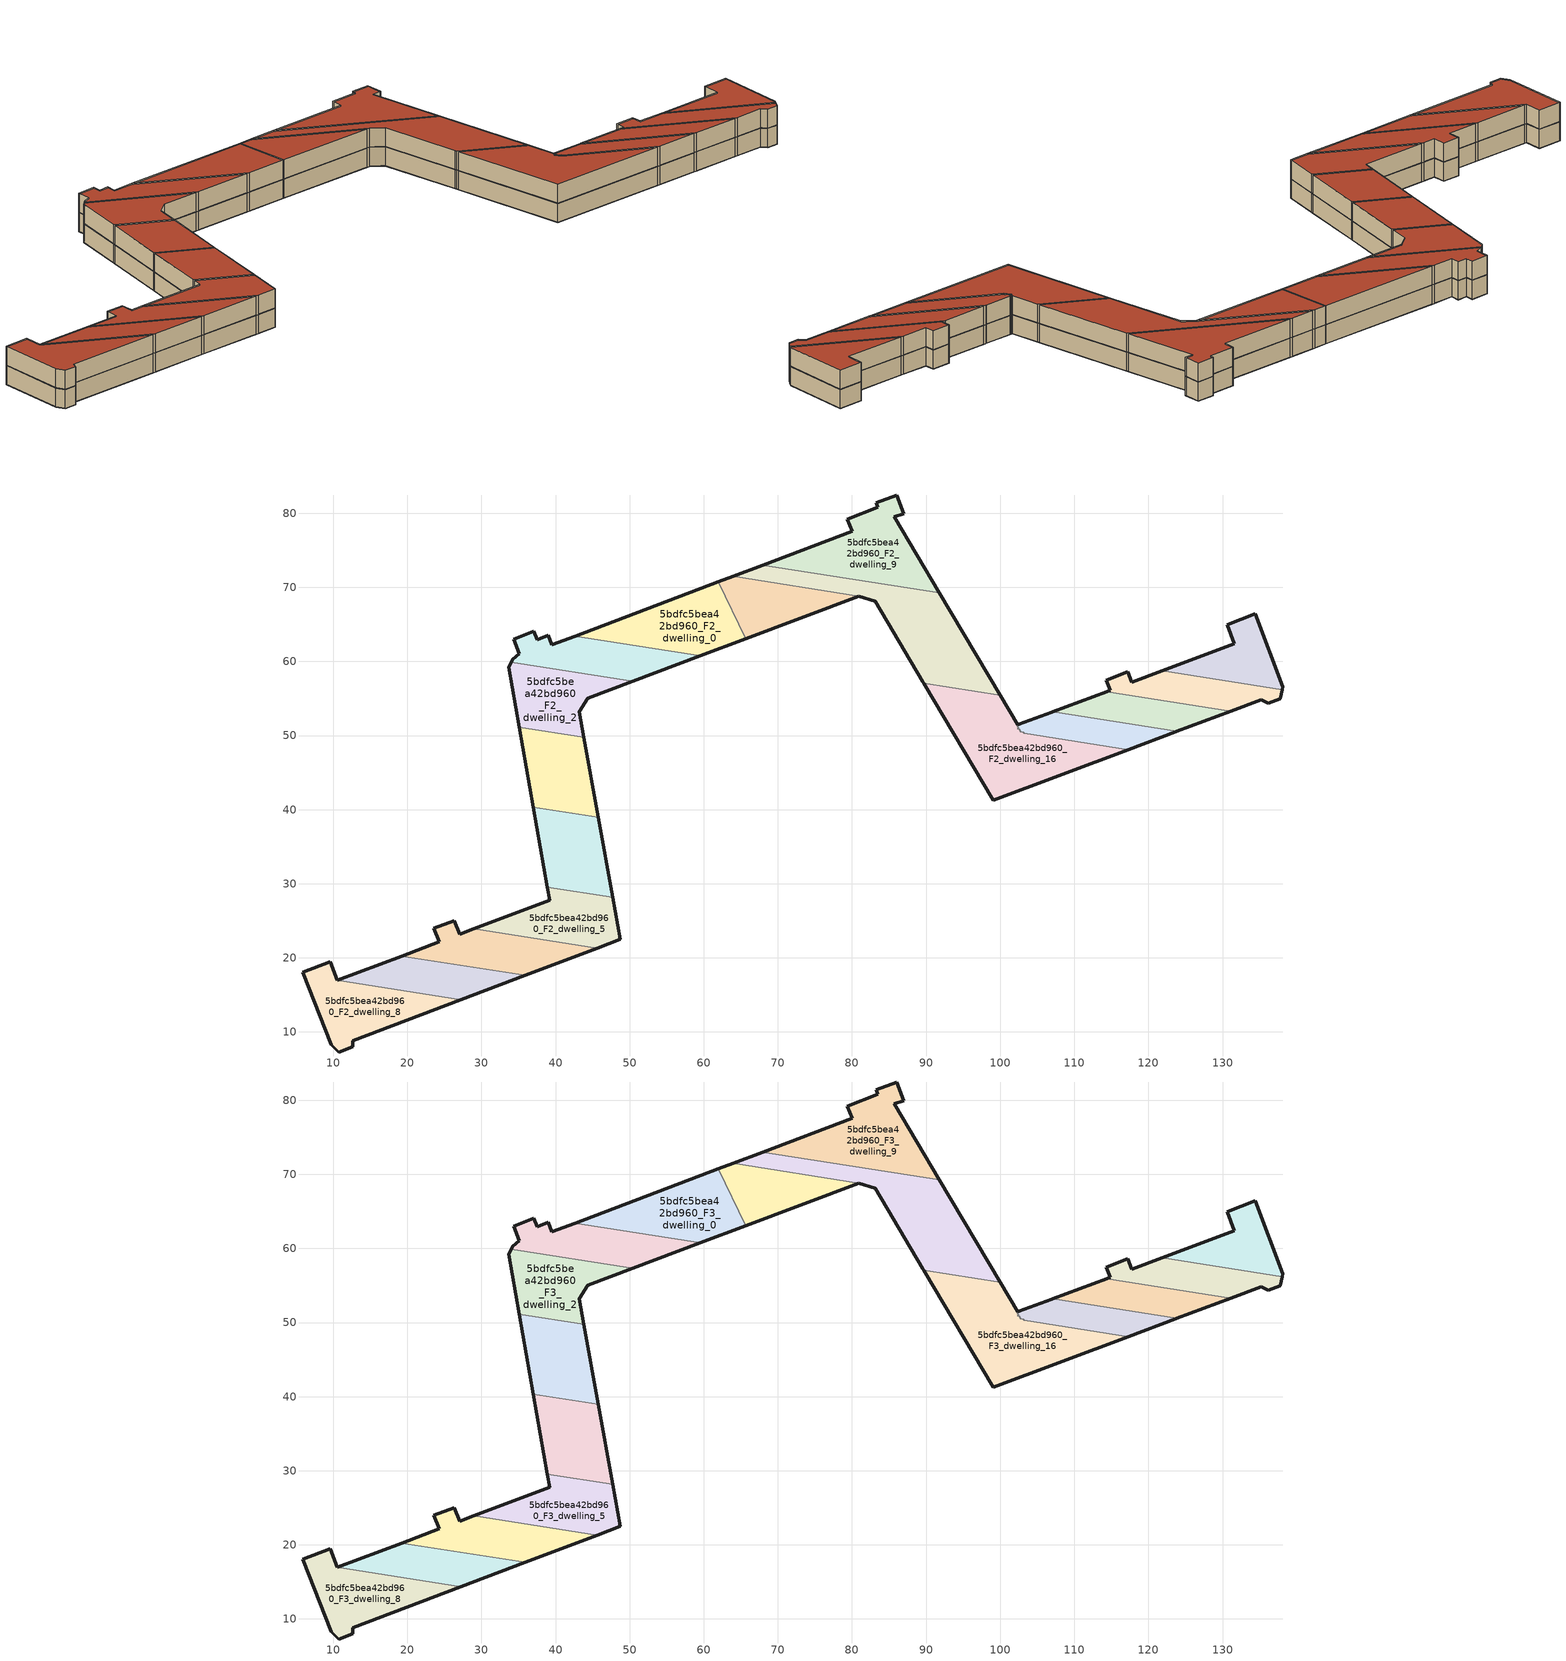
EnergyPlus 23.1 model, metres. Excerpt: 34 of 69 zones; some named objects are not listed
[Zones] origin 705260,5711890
5bdfc5bea42bd960_F2_dwelling_0
 floor to 5bdfc5bea42bd960_F1_dwelling_0 (EU_floor_Construction): 65.69,63.09 61.97,70.74 42.62,63.42 59.51,60.76 z6
 wall outside (EU_wall_Construction): 42.62,63.42 61.97,70.74 / 65.69,63.09 59.51,60.76 z6:9
 wall to 5bdfc5bea42bd960_F2_dwelling_1 (EU_wall_Construction): 59.51,60.76 42.62,63.42 z6:9
 wall to 5bdfc5bea42bd960_F2_dwelling_11 (EU_wall_Construction): 61.97,70.74 65.69,63.09 z6:9
5bdfc5bea42bd960_F2_dwelling_1
 floor to 5bdfc5bea42bd960_F1_dwelling_1 (EU_floor_Construction): 59.51,60.76 42.62,63.42 39.49,62.23 39.02,63.52 37.52,62.95 37.08,64.1 34.36,63.02 35.1,61.03 34.24,60.3 34.04,59.91 50.42,57.34 z6
 wall outside (EU_wall_Construction): 59.51,60.76 50.42,57.34 / 34.04,59.91 34.24,60.3 35.1,61.03 34.36,63.02 37.08,64.1 37.52,62.95 39.02,63.52 39.49,62.23 42.62,63.42 z6:9
 wall to 5bdfc5bea42bd960_F2_dwelling_2 (EU_wall_Construction): 50.42,57.34 34.04,59.91 z6:9
5bdfc5bea42bd960_F2_dwelling_10
 floor to 5bdfc5bea42bd960_F1_dwelling_10 (EU_floor_Construction): 100.03,55.41 91.79,69.26 67.95,73.01 63.96,71.5 80.94,68.83 83.13,68.15 89.58,57.26 89.71,57.04 z6
 wall outside (EU_wall_Construction): 63.96,71.5 67.95,73.01 / 91.79,69.26 100.03,55.41 / 89.71,57.04 89.58,57.26 83.13,68.15 80.94,68.83 z6:9
 wall to 5bdfc5bea42bd960_F2_dwelling_11 (EU_wall_Construction): 80.94,68.83 63.96,71.5 z6:9
 wall to 5bdfc5bea42bd960_F2_dwelling_9 (EU_wall_Construction): 67.95,73.01 91.79,69.26 z6:9
 wall to 5bdfc5bea42bd960_F2_dwelling_16 (EU_wall_Construction): 100.03,55.41 89.71,57.04 z6:9
5bdfc5bea42bd960_F2_dwelling_11
 floor to 5bdfc5bea42bd960_F1_dwelling_11 (EU_floor_Construction): 80.94,68.83 63.96,71.5 61.97,70.74 65.69,63.09 z6
 wall outside (EU_wall_Construction): 80.94,68.83 65.69,63.09 / 61.97,70.74 63.96,71.5 z6:9
5bdfc5bea42bd960_F2_dwelling_12
 floor to 5bdfc5bea42bd960_F1_dwelling_12 (EU_floor_Construction): 138.05,56.19 138.14,56.59 134.44,66.42 130.64,64.96 130.62,64.95 131.55,62.37 121.84,58.74 z6
 wall outside (EU_wall_Construction): 121.84,58.74 131.55,62.37 130.62,64.95 130.64,64.96 134.44,66.42 138.14,56.59 138.05,56.19 z6:9
 wall to 5bdfc5bea42bd960_F2_dwelling_13 (EU_wall_Construction): 138.05,56.19 121.84,58.74 z6:9
5bdfc5bea42bd960_F2_dwelling_13
 floor to 5bdfc5bea42bd960_F1_dwelling_13 (EU_floor_Construction): 137.8,54.96 138.05,56.19 121.84,58.74 117.78,57.21 117.21,58.62 114.32,57.47 114.86,56.12 114.35,55.92 131.08,53.29 135.24,54.86 136.19,54.36 z6
 wall outside (EU_wall_Construction): 138.05,56.19 137.8,54.96 136.19,54.36 135.24,54.86 131.08,53.29 / 114.35,55.92 114.86,56.12 114.32,57.47 117.21,58.62 117.78,57.21 121.84,58.74 z6:9
 wall to 5bdfc5bea42bd960_F2_dwelling_14 (EU_wall_Construction): 131.08,53.29 114.35,55.92 z6:9
5bdfc5bea42bd960_F2_dwelling_14
 floor to 5bdfc5bea42bd960_F1_dwelling_14 (EU_floor_Construction): 131.08,53.29 114.35,55.92 107.06,53.19 123.8,50.56 z6
 wall outside (EU_wall_Construction): 131.08,53.29 123.8,50.56 / 107.06,53.19 114.35,55.92 z6:9
 wall to 5bdfc5bea42bd960_F2_dwelling_15 (EU_wall_Construction): 123.8,50.56 107.06,53.19 z6:9
5bdfc5bea42bd960_F2_dwelling_15
 floor to 5bdfc5bea42bd960_F1_dwelling_15 (EU_floor_Construction): 123.71,50.53 123.8,50.56 107.06,53.19 106.96,53.16 102.54,51.5 102.61,51.37 102.33,51.26 102.48,51 102.28,50.92 102.56,50.88 102.76,50.54 103.14,50.48 103.24,50.31 117.27,48.11 z6
 wall outside (EU_wall_Construction): 123.8,50.56 123.71,50.53 117.27,48.11 / 102.54,51.5 106.96,53.16 107.06,53.19 z6:9
 wall to 5bdfc5bea42bd960_F2_dwelling_16 (EU_wall_Construction): 117.27,48.11 103.24,50.31 103.14,50.48 102.76,50.54 102.56,50.88 102.28,50.92 102.48,51 102.33,51.26 102.61,51.37 102.54,51.5 z6:9
5bdfc5bea42bd960_F2_dwelling_16
 floor to 5bdfc5bea42bd960_F1_dwelling_16 (EU_floor_Construction): 117.27,48.11 103.24,50.31 103.14,50.48 102.76,50.54 102.56,50.88 102.28,50.92 102.48,51 102.33,51.26 102.61,51.37 102.54,51.5 102.39,51.45 100.03,55.41 89.71,57.04 99.05,41.26 z6
 wall outside (EU_wall_Construction): 100.03,55.41 102.39,51.45 102.54,51.5 / 117.27,48.11 99.05,41.26 89.71,57.04 z6:9
5bdfc5bea42bd960_F2_dwelling_2
 floor to 5bdfc5bea42bd960_F1_dwelling_2 (EU_floor_Construction): 43.81,49.77 43.19,53.2 44.36,55.05 50.42,57.34 34.04,59.91 33.68,59.23 35.1,51.14 z6
 wall outside (EU_wall_Construction): 50.42,57.34 44.36,55.05 43.19,53.2 43.81,49.77 / 35.1,51.14 33.68,59.23 34.04,59.91 z6:9
 wall to 5bdfc5bea42bd960_F2_dwelling_3 (EU_wall_Construction): 43.81,49.77 35.1,51.14 z6:9
5bdfc5bea42bd960_F2_dwelling_3
 floor to 5bdfc5bea42bd960_F1_dwelling_3 (EU_floor_Construction): 45.75,38.95 43.81,49.77 35.1,51.14 37,40.32 z6
 wall outside (EU_wall_Construction): 37,40.32 35.1,51.14 / 43.81,49.77 45.75,38.95 z6:9
 wall to 5bdfc5bea42bd960_F2_dwelling_4 (EU_wall_Construction): 45.75,38.95 37,40.32 z6:9
5bdfc5bea42bd960_F2_dwelling_4
 floor to 5bdfc5bea42bd960_F1_dwelling_4 (EU_floor_Construction): 47.69,28.17 45.75,38.95 37,40.32 38.89,29.56 z6
 wall outside (EU_wall_Construction): 38.89,29.56 37,40.32 / 45.75,38.95 47.69,28.17 z6:9
 wall to 5bdfc5bea42bd960_F2_dwelling_5 (EU_wall_Construction): 47.69,28.17 38.89,29.56 z6:9
5bdfc5bea42bd960_F2_dwelling_5
 floor to 5bdfc5bea42bd960_F1_dwelling_5 (EU_floor_Construction): 48.71,22.49 47.69,28.17 38.89,29.56 39.2,27.81 28.96,23.93 45.6,21.31 z6
 wall outside (EU_wall_Construction): 47.69,28.17 48.71,22.49 45.6,21.31 / 28.96,23.93 39.2,27.81 38.89,29.56 z6:9
 wall to 5bdfc5bea42bd960_F2_dwelling_6 (EU_wall_Construction): 45.6,21.31 28.96,23.93 z6:9
5bdfc5bea42bd960_F2_dwelling_6
 floor to 5bdfc5bea42bd960_F1_dwelling_6 (EU_floor_Construction): 45.6,21.31 28.96,23.93 27.05,23.21 26.34,25.04 23.58,23.99 24.28,22.16 19.25,20.25 35.89,17.64 z6
 wall outside (EU_wall_Construction): 45.6,21.31 35.89,17.64 / 19.25,20.25 24.28,22.16 23.58,23.99 26.34,25.04 27.05,23.21 28.96,23.93 z6:9
 wall to 5bdfc5bea42bd960_F2_dwelling_7 (EU_wall_Construction): 35.89,17.64 19.25,20.25 z6:9
5bdfc5bea42bd960_F2_dwelling_7
 floor to 5bdfc5bea42bd960_F1_dwelling_7 (EU_floor_Construction): 35.89,17.64 19.25,20.25 10.56,16.97 27.21,14.35 z6
 wall outside (EU_wall_Construction): 10.56,16.97 19.25,20.25 / 35.89,17.64 27.21,14.35 z6:9
 wall to 5bdfc5bea42bd960_F2_dwelling_8 (EU_wall_Construction): 27.21,14.35 10.56,16.97 z6:9
5bdfc5bea42bd960_F2_dwelling_8
 floor to 5bdfc5bea42bd960_F1_dwelling_8 (EU_floor_Construction): 27.21,14.35 10.56,16.97 9.6,19.5 5.87,18.06 9.7,8.28 10.77,7.3 12.61,8.01 12.64,8.84 z6
 wall outside (EU_wall_Construction): 27.21,14.35 12.64,8.84 12.61,8.01 10.77,7.3 9.7,8.28 5.87,18.06 9.6,19.5 10.56,16.97 z6:9
5bdfc5bea42bd960_F2_dwelling_9
 floor to 5bdfc5bea42bd960_F1_dwelling_9 (EU_floor_Construction): 91.79,69.26 85.7,79.5 86.98,79.96 86.03,82.47 83.26,81.41 83.47,80.84 79.39,79.22 80.01,77.58 67.95,73.01 z6
 wall outside (EU_wall_Construction): 67.95,73.01 80.01,77.58 79.39,79.22 83.47,80.84 83.26,81.41 86.03,82.47 86.98,79.96 85.7,79.5 91.79,69.26 z6:9
5bdfc5bea42bd960_F3_dwelling_0
 floor to 5bdfc5bea42bd960_F2_dwelling_0 (EU_floor_Construction): 65.69,63.09 61.97,70.74 42.62,63.42 59.51,60.76 z9
 wall outside (EU_wall_Construction): 42.62,63.42 61.97,70.74 / 65.69,63.09 59.51,60.76 z9:12
 wall to 5bdfc5bea42bd960_F3_dwelling_1 (EU_wall_Construction): 59.51,60.76 42.62,63.42 z9:12
 wall to 5bdfc5bea42bd960_F3_dwelling_11 (EU_wall_Construction): 61.97,70.74 65.69,63.09 z9:12
 roof outside (EU_roof_Construction): 61.97,70.74 65.69,63.09 59.51,60.76 42.62,63.42 z12
5bdfc5bea42bd960_F3_dwelling_1
 floor to 5bdfc5bea42bd960_F2_dwelling_1 (EU_floor_Construction): 59.51,60.76 42.62,63.42 39.49,62.23 39.02,63.52 37.52,62.95 37.08,64.1 34.36,63.02 35.1,61.03 34.24,60.3 34.04,59.91 50.42,57.34 z9
 wall outside (EU_wall_Construction): 59.51,60.76 50.42,57.34 / 34.04,59.91 34.24,60.3 35.1,61.03 34.36,63.02 37.08,64.1 37.52,62.95 39.02,63.52 39.49,62.23 42.62,63.42 z9:12
 wall to 5bdfc5bea42bd960_F3_dwelling_2 (EU_wall_Construction): 50.42,57.34 34.04,59.91 z9:12
 roof outside (EU_roof_Construction): 59.51,60.76 50.42,57.34 34.04,59.91 34.24,60.3 35.1,61.03 34.36,63.02 37.08,64.1 37.52,62.95 39.02,63.52 39.49,62.23 42.62,63.42 z12
5bdfc5bea42bd960_F3_dwelling_10
 floor to 5bdfc5bea42bd960_F2_dwelling_10 (EU_floor_Construction): 100.03,55.41 91.79,69.26 67.95,73.01 63.96,71.5 80.94,68.83 83.13,68.15 89.58,57.26 89.71,57.04 z9
 wall outside (EU_wall_Construction): 63.96,71.5 67.95,73.01 / 91.79,69.26 100.03,55.41 / 89.71,57.04 89.58,57.26 83.13,68.15 80.94,68.83 z9:12
 wall to 5bdfc5bea42bd960_F3_dwelling_11 (EU_wall_Construction): 80.94,68.83 63.96,71.5 z9:12
 wall to 5bdfc5bea42bd960_F3_dwelling_9 (EU_wall_Construction): 67.95,73.01 91.79,69.26 z9:12
 wall to 5bdfc5bea42bd960_F3_dwelling_16 (EU_wall_Construction): 100.03,55.41 89.71,57.04 z9:12
 roof outside (EU_roof_Construction): 91.79,69.26 100.03,55.41 89.71,57.04 89.58,57.26 83.13,68.15 80.94,68.83 63.96,71.5 67.95,73.01 z12
5bdfc5bea42bd960_F3_dwelling_11
 floor to 5bdfc5bea42bd960_F2_dwelling_11 (EU_floor_Construction): 80.94,68.83 63.96,71.5 61.97,70.74 65.69,63.09 z9
 wall outside (EU_wall_Construction): 80.94,68.83 65.69,63.09 / 61.97,70.74 63.96,71.5 z9:12
 roof outside (EU_roof_Construction): 80.94,68.83 65.69,63.09 61.97,70.74 63.96,71.5 z12
5bdfc5bea42bd960_F3_dwelling_12
 floor to 5bdfc5bea42bd960_F2_dwelling_12 (EU_floor_Construction): 138.05,56.19 138.14,56.59 134.44,66.42 130.64,64.96 130.62,64.95 131.55,62.37 121.84,58.74 z9
 wall outside (EU_wall_Construction): 121.84,58.74 131.55,62.37 130.62,64.95 130.64,64.96 134.44,66.42 138.14,56.59 138.05,56.19 z9:12
 wall to 5bdfc5bea42bd960_F3_dwelling_13 (EU_wall_Construction): 138.05,56.19 121.84,58.74 z9:12
 roof outside (EU_roof_Construction): 134.44,66.42 138.14,56.59 138.05,56.19 121.84,58.74 131.55,62.37 130.62,64.95 130.64,64.96 z12
5bdfc5bea42bd960_F3_dwelling_13
 floor to 5bdfc5bea42bd960_F2_dwelling_13 (EU_floor_Construction): 137.8,54.96 138.05,56.19 121.84,58.74 117.78,57.21 117.21,58.62 114.32,57.47 114.86,56.12 114.35,55.92 131.08,53.29 135.24,54.86 136.19,54.36 z9
 wall outside (EU_wall_Construction): 138.05,56.19 137.8,54.96 136.19,54.36 135.24,54.86 131.08,53.29 / 114.35,55.92 114.86,56.12 114.32,57.47 117.21,58.62 117.78,57.21 121.84,58.74 z9:12
 wall to 5bdfc5bea42bd960_F3_dwelling_14 (EU_wall_Construction): 131.08,53.29 114.35,55.92 z9:12
 roof outside (EU_roof_Construction): 138.05,56.19 137.8,54.96 136.19,54.36 135.24,54.86 131.08,53.29 114.35,55.92 114.86,56.12 114.32,57.47 117.21,58.62 117.78,57.21 121.84,58.74 z12
5bdfc5bea42bd960_F3_dwelling_14
 floor to 5bdfc5bea42bd960_F2_dwelling_14 (EU_floor_Construction): 131.08,53.29 114.35,55.92 107.06,53.19 123.8,50.56 z9
 wall outside (EU_wall_Construction): 131.08,53.29 123.8,50.56 / 107.06,53.19 114.35,55.92 z9:12
 wall to 5bdfc5bea42bd960_F3_dwelling_15 (EU_wall_Construction): 123.8,50.56 107.06,53.19 z9:12
 roof outside (EU_roof_Construction): 131.08,53.29 123.8,50.56 107.06,53.19 114.35,55.92 z12
5bdfc5bea42bd960_F3_dwelling_15
 floor to 5bdfc5bea42bd960_F2_dwelling_15 (EU_floor_Construction): 123.71,50.53 123.8,50.56 107.06,53.19 106.96,53.16 102.54,51.5 102.61,51.37 102.33,51.26 102.48,51 102.28,50.92 102.56,50.88 102.76,50.54 103.14,50.48 103.24,50.31 117.27,48.11 z9
 wall outside (EU_wall_Construction): 123.8,50.56 123.71,50.53 117.27,48.11 / 102.54,51.5 106.96,53.16 107.06,53.19 z9:12
 wall to 5bdfc5bea42bd960_F3_dwelling_16 (EU_wall_Construction): 117.27,48.11 103.24,50.31 103.14,50.48 102.76,50.54 102.56,50.88 102.28,50.92 102.48,51 102.33,51.26 102.61,51.37 102.54,51.5 z9:12
 roof outside (EU_roof_Construction): 123.8,50.56 123.71,50.53 117.27,48.11 103.24,50.31 103.14,50.48 102.76,50.54 102.56,50.88 102.28,50.92 102.48,51 102.33,51.26 102.61,51.37 102.54,51.5 106.96,53.16 107.06,53.19 z12
5bdfc5bea42bd960_F3_dwelling_16
 floor to 5bdfc5bea42bd960_F2_dwelling_16 (EU_floor_Construction): 117.27,48.11 103.24,50.31 103.14,50.48 102.76,50.54 102.56,50.88 102.28,50.92 102.48,51 102.33,51.26 102.61,51.37 102.54,51.5 102.39,51.45 100.03,55.41 89.71,57.04 99.05,41.26 z9
 wall outside (EU_wall_Construction): 100.03,55.41 102.39,51.45 102.54,51.5 / 117.27,48.11 99.05,41.26 89.71,57.04 z9:12
 roof outside (EU_roof_Construction): 117.27,48.11 99.05,41.26 89.71,57.04 100.03,55.41 102.39,51.45 102.54,51.5 102.61,51.37 102.33,51.26 102.48,51 102.28,50.92 102.56,50.88 102.76,50.54 103.14,50.48 103.24,50.31 z12
5bdfc5bea42bd960_F3_dwelling_2
 floor to 5bdfc5bea42bd960_F2_dwelling_2 (EU_floor_Construction): 43.81,49.77 43.19,53.2 44.36,55.05 50.42,57.34 34.04,59.91 33.68,59.23 35.1,51.14 z9
 wall outside (EU_wall_Construction): 50.42,57.34 44.36,55.05 43.19,53.2 43.81,49.77 / 35.1,51.14 33.68,59.23 34.04,59.91 z9:12
 wall to 5bdfc5bea42bd960_F3_dwelling_3 (EU_wall_Construction): 43.81,49.77 35.1,51.14 z9:12
 roof outside (EU_roof_Construction): 50.42,57.34 44.36,55.05 43.19,53.2 43.81,49.77 35.1,51.14 33.68,59.23 34.04,59.91 z12
5bdfc5bea42bd960_F3_dwelling_3
 floor to 5bdfc5bea42bd960_F2_dwelling_3 (EU_floor_Construction): 45.75,38.95 43.81,49.77 35.1,51.14 37,40.32 z9
 wall outside (EU_wall_Construction): 37,40.32 35.1,51.14 / 43.81,49.77 45.75,38.95 z9:12
 wall to 5bdfc5bea42bd960_F3_dwelling_4 (EU_wall_Construction): 45.75,38.95 37,40.32 z9:12
 roof outside (EU_roof_Construction): 43.81,49.77 45.75,38.95 37,40.32 35.1,51.14 z12
5bdfc5bea42bd960_F3_dwelling_4
 floor to 5bdfc5bea42bd960_F2_dwelling_4 (EU_floor_Construction): 47.69,28.17 45.75,38.95 37,40.32 38.89,29.56 z9
 wall outside (EU_wall_Construction): 38.89,29.56 37,40.32 / 45.75,38.95 47.69,28.17 z9:12
 wall to 5bdfc5bea42bd960_F3_dwelling_5 (EU_wall_Construction): 47.69,28.17 38.89,29.56 z9:12
 roof outside (EU_roof_Construction): 45.75,38.95 47.69,28.17 38.89,29.56 37,40.32 z12
5bdfc5bea42bd960_F3_dwelling_5
 floor to 5bdfc5bea42bd960_F2_dwelling_5 (EU_floor_Construction): 48.71,22.49 47.69,28.17 38.89,29.56 39.2,27.81 28.96,23.93 45.6,21.31 z9
 wall outside (EU_wall_Construction): 47.69,28.17 48.71,22.49 45.6,21.31 / 28.96,23.93 39.2,27.81 38.89,29.56 z9:12
 wall to 5bdfc5bea42bd960_F3_dwelling_6 (EU_wall_Construction): 45.6,21.31 28.96,23.93 z9:12
 roof outside (EU_roof_Construction): 47.69,28.17 48.71,22.49 45.6,21.31 28.96,23.93 39.2,27.81 38.89,29.56 z12
5bdfc5bea42bd960_F3_dwelling_6
 floor to 5bdfc5bea42bd960_F2_dwelling_6 (EU_floor_Construction): 45.6,21.31 28.96,23.93 27.05,23.21 26.34,25.04 23.58,23.99 24.28,22.16 19.25,20.25 35.89,17.64 z9
 wall outside (EU_wall_Construction): 45.6,21.31 35.89,17.64 / 19.25,20.25 24.28,22.16 23.58,23.99 26.34,25.04 27.05,23.21 28.96,23.93 z9:12
 wall to 5bdfc5bea42bd960_F3_dwelling_7 (EU_wall_Construction): 35.89,17.64 19.25,20.25 z9:12
 roof outside (EU_roof_Construction): 45.6,21.31 35.89,17.64 19.25,20.25 24.28,22.16 23.58,23.99 26.34,25.04 27.05,23.21 28.96,23.93 z12
5bdfc5bea42bd960_F3_dwelling_7
 floor to 5bdfc5bea42bd960_F2_dwelling_7 (EU_floor_Construction): 35.89,17.64 19.25,20.25 10.56,16.97 27.21,14.35 z9
 wall outside (EU_wall_Construction): 10.56,16.97 19.25,20.25 / 35.89,17.64 27.21,14.35 z9:12
 wall to 5bdfc5bea42bd960_F3_dwelling_8 (EU_wall_Construction): 27.21,14.35 10.56,16.97 z9:12
 roof outside (EU_roof_Construction): 35.89,17.64 27.21,14.35 10.56,16.97 19.25,20.25 z12
5bdfc5bea42bd960_F3_dwelling_8
 floor to 5bdfc5bea42bd960_F2_dwelling_8 (EU_floor_Construction): 27.21,14.35 10.56,16.97 9.6,19.5 5.87,18.06 9.7,8.28 10.77,7.3 12.61,8.01 12.64,8.84 z9
 wall outside (EU_wall_Construction): 27.21,14.35 12.64,8.84 12.61,8.01 10.77,7.3 9.7,8.28 5.87,18.06 9.6,19.5 10.56,16.97 z9:12
 roof outside (EU_roof_Construction): 27.21,14.35 12.64,8.84 12.61,8.01 10.77,7.3 9.7,8.28 5.87,18.06 9.6,19.5 10.56,16.97 z12
5bdfc5bea42bd960_F3_dwelling_9
 floor to 5bdfc5bea42bd960_F2_dwelling_9 (EU_floor_Construction): 91.79,69.26 85.7,79.5 86.98,79.96 86.03,82.47 83.26,81.41 83.47,80.84 79.39,79.22 80.01,77.58 67.95,73.01 z9
 wall outside (EU_wall_Construction): 67.95,73.01 80.01,77.58 79.39,79.22 83.47,80.84 83.26,81.41 86.03,82.47 86.98,79.96 85.7,79.5 91.79,69.26 z9:12
 roof outside (EU_roof_Construction): 86.98,79.96 85.7,79.5 91.79,69.26 67.95,73.01 80.01,77.58 79.39,79.22 83.47,80.84 83.26,81.41 86.03,82.47 z12
[Building]
EU S2 Campaign: North Axis=0; Terrain=City; Solar Distribution=FullExterior
[Site:Location]
London: Latitude=51.5; Longitude=-0.5; Time Zone=0; Elevation=25
[SizingPeriod:WeatherFileDays]
AnnualSizingPeriod: Begin Month=1; Begin Day of Month=1; End Month=12; End Day of Month=31; Day of Week for Start Day=Monday; Use Weather File Daylight Saving Period=No; Use Weather File Rain and Snow Indicators=No
[MATERIAL]
EU_InternalMass_Material: Roughness=MediumRough; Thickness=0.1; Conductivity=1; Density=1800; Specific Heat=900; Thermal Absorptance=0.9; Solar Absorptance=0.7; Visible Absorptance=0.7
[MATERIAL:NOMASS] Roughness=MediumRough; Thermal Absorptance=0.9; Solar Absorptance=0.7; Visible Absorptance=0.7
Name | Thermal Resistance
EU_wall_NoMass | 0.635353
EU_roof_NoMass | 0.675062
EU_floor_NoMass | 1.96382
[CONSTRUCTION]
EU_wall_Construction: EU_wall_NoMass
EU_roof_Construction: EU_roof_NoMass
EU_floor_Construction: EU_floor_NoMass
EU_InternalMass_Construction: EU_InternalMass_Material
[ZONE] Type=1; Multiplier=1; Ceiling Height=autocalculate; Floor Area=autocalculate; Part of Total Floor Area=Yes
Name | Volume
5bdfc5bea42bd960_F2_dwelling_0; 5bdfc5bea42bd960_F3_dwelling_0 | 346.6875
5bdfc5bea42bd960_F2_dwelling_1; 5bdfc5bea42bd960_F3_dwelling_1 | 275.544
5bdfc5bea42bd960_F2_dwelling_10; 5bdfc5bea42bd960_F3_dwelling_10 | 493.362
5bdfc5bea42bd960_F2_dwelling_11; 5bdfc5bea42bd960_F3_dwelling_11 | 234.375
5bdfc5bea42bd960_F2_dwelling_12; 5bdfc5bea42bd960_F3_dwelling_12 | 211.975
5bdfc5bea42bd960_F2_dwelling_13; 5bdfc5bea42bd960_F3_dwelling_13 | 219.42
5bdfc5bea42bd960_F2_dwelling_14; 5bdfc5bea42bd960_F3_dwelling_14 | 194.71
5bdfc5bea42bd960_F2_dwelling_15; 5bdfc5bea42bd960_F3_dwelling_15 | 171.369
5bdfc5bea42bd960_F2_dwelling_16; 5bdfc5bea42bd960_F3_dwelling_16 | 499.579
5bdfc5bea42bd960_F2_dwelling_2; 5bdfc5bea42bd960_F3_dwelling_2 | 275.589
5bdfc5bea42bd960_F2_dwelling_3; 5bdfc5bea42bd960_F3_dwelling_3 | 275.548
5bdfc5bea42bd960_F2_dwelling_4; 5bdfc5bea42bd960_F3_dwelling_4 | 275.533
5bdfc5bea42bd960_F2_dwelling_5; 5bdfc5bea42bd960_F3_dwelling_5 | 273.933
5bdfc5bea42bd960_F2_dwelling_6; 5bdfc5bea42bd960_F3_dwelling_6 | 277.2
5bdfc5bea42bd960_F2_dwelling_7; 5bdfc5bea42bd960_F3_dwelling_7 | 232.2
5bdfc5bea42bd960_F2_dwelling_8; 5bdfc5bea42bd960_F3_dwelling_8 | 318.9375
5bdfc5bea42bd960_F2_dwelling_9; 5bdfc5bea42bd960_F3_dwelling_9 | 384.081
[INTERNALMASS] Construction=EU_InternalMass_Construction
Name | Zone or ZoneList | Surface Area
5bdfc5bea42bd960_F2_dwelling_0_EU_InternalMass | 5bdfc5bea42bd960_F2_dwelling_0 | 115.563
5bdfc5bea42bd960_F2_dwelling_1_EU_InternalMass | 5bdfc5bea42bd960_F2_dwelling_1 | 91.8486
5bdfc5bea42bd960_F2_dwelling_2_EU_InternalMass | 5bdfc5bea42bd960_F2_dwelling_2 | 91.8633
5bdfc5bea42bd960_F2_dwelling_3_EU_InternalMass | 5bdfc5bea42bd960_F2_dwelling_3 | 91.8493
5bdfc5bea42bd960_F2_dwelling_4_EU_InternalMass | 5bdfc5bea42bd960_F2_dwelling_4 | 91.8446
5bdfc5bea42bd960_F2_dwelling_5_EU_InternalMass | 5bdfc5bea42bd960_F2_dwelling_5 | 91.3112
5bdfc5bea42bd960_F2_dwelling_6_EU_InternalMass | 5bdfc5bea42bd960_F2_dwelling_6 | 92.3996
5bdfc5bea42bd960_F2_dwelling_7_EU_InternalMass | 5bdfc5bea42bd960_F2_dwelling_7 | 77.3999
5bdfc5bea42bd960_F2_dwelling_8_EU_InternalMass | 5bdfc5bea42bd960_F2_dwelling_8 | 106.313
5bdfc5bea42bd960_F2_dwelling_9_EU_InternalMass | 5bdfc5bea42bd960_F2_dwelling_9 | 128.035
5bdfc5bea42bd960_F2_dwelling_10_EU_InternalMass | 5bdfc5bea42bd960_F2_dwelling_10 | 164.448
5bdfc5bea42bd960_F2_dwelling_11_EU_InternalMass | 5bdfc5bea42bd960_F2_dwelling_11 | 78.1274
5bdfc5bea42bd960_F2_dwelling_12_EU_InternalMass | 5bdfc5bea42bd960_F2_dwelling_12 | 70.6648
5bdfc5bea42bd960_F2_dwelling_13_EU_InternalMass | 5bdfc5bea42bd960_F2_dwelling_13 | 73.1359
5bdfc5bea42bd960_F2_dwelling_14_EU_InternalMass | 5bdfc5bea42bd960_F2_dwelling_14 | 64.8996
5bdfc5bea42bd960_F2_dwelling_15_EU_InternalMass | 5bdfc5bea42bd960_F2_dwelling_15 | 57.1176
5bdfc5bea42bd960_F2_dwelling_16_EU_InternalMass | 5bdfc5bea42bd960_F2_dwelling_16 | 166.529
5bdfc5bea42bd960_F3_dwelling_0_EU_InternalMass | 5bdfc5bea42bd960_F3_dwelling_0 | 115.563
5bdfc5bea42bd960_F3_dwelling_1_EU_InternalMass | 5bdfc5bea42bd960_F3_dwelling_1 | 91.8486
5bdfc5bea42bd960_F3_dwelling_2_EU_InternalMass | 5bdfc5bea42bd960_F3_dwelling_2 | 91.8633
5bdfc5bea42bd960_F3_dwelling_3_EU_InternalMass | 5bdfc5bea42bd960_F3_dwelling_3 | 91.8493
5bdfc5bea42bd960_F3_dwelling_4_EU_InternalMass | 5bdfc5bea42bd960_F3_dwelling_4 | 91.8446
5bdfc5bea42bd960_F3_dwelling_5_EU_InternalMass | 5bdfc5bea42bd960_F3_dwelling_5 | 91.3112
5bdfc5bea42bd960_F3_dwelling_6_EU_InternalMass | 5bdfc5bea42bd960_F3_dwelling_6 | 92.3996
5bdfc5bea42bd960_F3_dwelling_7_EU_InternalMass | 5bdfc5bea42bd960_F3_dwelling_7 | 77.3999
5bdfc5bea42bd960_F3_dwelling_8_EU_InternalMass | 5bdfc5bea42bd960_F3_dwelling_8 | 106.313
5bdfc5bea42bd960_F3_dwelling_9_EU_InternalMass | 5bdfc5bea42bd960_F3_dwelling_9 | 128.035
5bdfc5bea42bd960_F3_dwelling_10_EU_InternalMass | 5bdfc5bea42bd960_F3_dwelling_10 | 164.448
5bdfc5bea42bd960_F3_dwelling_11_EU_InternalMass | 5bdfc5bea42bd960_F3_dwelling_11 | 78.1274
5bdfc5bea42bd960_F3_dwelling_12_EU_InternalMass | 5bdfc5bea42bd960_F3_dwelling_12 | 70.6648
5bdfc5bea42bd960_F3_dwelling_13_EU_InternalMass | 5bdfc5bea42bd960_F3_dwelling_13 | 73.1359
5bdfc5bea42bd960_F3_dwelling_14_EU_InternalMass | 5bdfc5bea42bd960_F3_dwelling_14 | 64.8996
5bdfc5bea42bd960_F3_dwelling_15_EU_InternalMass | 5bdfc5bea42bd960_F3_dwelling_15 | 57.1176
5bdfc5bea42bd960_F3_dwelling_16_EU_InternalMass | 5bdfc5bea42bd960_F3_dwelling_16 | 166.529
[OTHEREQUIPMENT] Fuel Type=Electricity; Design Level Calculation Method=Watts/Area; Power per Zone Floor Area=1; Fraction Latent=0; Fraction Radiant=0; Fraction Lost=0; Carbon Dioxide Generation Rate=0; EndUse Subcategory=EU_Step8_InternalGains
Name | Zone or ZoneList or Space or SpaceList | Schedule
EU_Step8_InternalGain_5bdfc5bea42bd960_F2_dwelling_0_f000 | 5bdfc5bea42bd960_F2_dwelling_0 | EU_Step8_GainSchedule_5bdfc5bea42bd960_F2_dwelling_0_f000
EU_Step8_InternalGain_5bdfc5bea42bd960_F2_dwelling_1_f000 | 5bdfc5bea42bd960_F2_dwelling_1 | EU_Step8_GainSchedule_5bdfc5bea42bd960_F2_dwelling_1_f000
EU_Step8_InternalGain_5bdfc5bea42bd960_F2_dwelling_2_f000 | 5bdfc5bea42bd960_F2_dwelling_2 | EU_Step8_GainSchedule_5bdfc5bea42bd960_F2_dwelling_2_f000
EU_Step8_InternalGain_5bdfc5bea42bd960_F2_dwelling_3_f000 | 5bdfc5bea42bd960_F2_dwelling_3 | EU_Step8_GainSchedule_5bdfc5bea42bd960_F2_dwelling_3_f000
EU_Step8_InternalGain_5bdfc5bea42bd960_F2_dwelling_4_f000 | 5bdfc5bea42bd960_F2_dwelling_4 | EU_Step8_GainSchedule_5bdfc5bea42bd960_F2_dwelling_4_f000
EU_Step8_InternalGain_5bdfc5bea42bd960_F2_dwelling_5_f000 | 5bdfc5bea42bd960_F2_dwelling_5 | EU_Step8_GainSchedule_5bdfc5bea42bd960_F2_dwelling_5_f000
EU_Step8_InternalGain_5bdfc5bea42bd960_F2_dwelling_6_f000 | 5bdfc5bea42bd960_F2_dwelling_6 | EU_Step8_GainSchedule_5bdfc5bea42bd960_F2_dwelling_6_f000
EU_Step8_InternalGain_5bdfc5bea42bd960_F2_dwelling_7_f000 | 5bdfc5bea42bd960_F2_dwelling_7 | EU_Step8_GainSchedule_5bdfc5bea42bd960_F2_dwelling_7_f000
EU_Step8_InternalGain_5bdfc5bea42bd960_F2_dwelling_8_f000 | 5bdfc5bea42bd960_F2_dwelling_8 | EU_Step8_GainSchedule_5bdfc5bea42bd960_F2_dwelling_8_f000
EU_Step8_InternalGain_5bdfc5bea42bd960_F2_dwelling_9_f000 | 5bdfc5bea42bd960_F2_dwelling_9 | EU_Step8_GainSchedule_5bdfc5bea42bd960_F2_dwelling_9_f000
EU_Step8_InternalGain_5bdfc5bea42bd960_F2_dwelling_10_f000 | 5bdfc5bea42bd960_F2_dwelling_10 | EU_Step8_GainSchedule_5bdfc5bea42bd960_F2_dwelling_10_f000
EU_Step8_InternalGain_5bdfc5bea42bd960_F2_dwelling_11_f000 | 5bdfc5bea42bd960_F2_dwelling_11 | EU_Step8_GainSchedule_5bdfc5bea42bd960_F2_dwelling_11_f000
EU_Step8_InternalGain_5bdfc5bea42bd960_F2_dwelling_12_f000 | 5bdfc5bea42bd960_F2_dwelling_12 | EU_Step8_GainSchedule_5bdfc5bea42bd960_F2_dwelling_12_f000
EU_Step8_InternalGain_5bdfc5bea42bd960_F2_dwelling_13_f000 | 5bdfc5bea42bd960_F2_dwelling_13 | EU_Step8_GainSchedule_5bdfc5bea42bd960_F2_dwelling_13_f000
EU_Step8_InternalGain_5bdfc5bea42bd960_F2_dwelling_14_f000 | 5bdfc5bea42bd960_F2_dwelling_14 | EU_Step8_GainSchedule_5bdfc5bea42bd960_F2_dwelling_14_f000
EU_Step8_InternalGain_5bdfc5bea42bd960_F2_dwelling_15_f000 | 5bdfc5bea42bd960_F2_dwelling_15 | EU_Step8_GainSchedule_5bdfc5bea42bd960_F2_dwelling_15_f000
EU_Step8_InternalGain_5bdfc5bea42bd960_F2_dwelling_16_f000 | 5bdfc5bea42bd960_F2_dwelling_16 | EU_Step8_GainSchedule_5bdfc5bea42bd960_F2_dwelling_16_f000
EU_Step8_InternalGain_5bdfc5bea42bd960_F3_dwelling_0_f000 | 5bdfc5bea42bd960_F3_dwelling_0 | EU_Step8_GainSchedule_5bdfc5bea42bd960_F3_dwelling_0_f000
EU_Step8_InternalGain_5bdfc5bea42bd960_F3_dwelling_1_f000 | 5bdfc5bea42bd960_F3_dwelling_1 | EU_Step8_GainSchedule_5bdfc5bea42bd960_F3_dwelling_1_f000
EU_Step8_InternalGain_5bdfc5bea42bd960_F3_dwelling_2_f000 | 5bdfc5bea42bd960_F3_dwelling_2 | EU_Step8_GainSchedule_5bdfc5bea42bd960_F3_dwelling_2_f000
EU_Step8_InternalGain_5bdfc5bea42bd960_F3_dwelling_3_f000 | 5bdfc5bea42bd960_F3_dwelling_3 | EU_Step8_GainSchedule_5bdfc5bea42bd960_F3_dwelling_3_f000
EU_Step8_InternalGain_5bdfc5bea42bd960_F3_dwelling_4_f000 | 5bdfc5bea42bd960_F3_dwelling_4 | EU_Step8_GainSchedule_5bdfc5bea42bd960_F3_dwelling_4_f000
EU_Step8_InternalGain_5bdfc5bea42bd960_F3_dwelling_5_f000 | 5bdfc5bea42bd960_F3_dwelling_5 | EU_Step8_GainSchedule_5bdfc5bea42bd960_F3_dwelling_5_f000
EU_Step8_InternalGain_5bdfc5bea42bd960_F3_dwelling_6_f000 | 5bdfc5bea42bd960_F3_dwelling_6 | EU_Step8_GainSchedule_5bdfc5bea42bd960_F3_dwelling_6_f000
EU_Step8_InternalGain_5bdfc5bea42bd960_F3_dwelling_7_f000 | 5bdfc5bea42bd960_F3_dwelling_7 | EU_Step8_GainSchedule_5bdfc5bea42bd960_F3_dwelling_7_f000
EU_Step8_InternalGain_5bdfc5bea42bd960_F3_dwelling_8_f000 | 5bdfc5bea42bd960_F3_dwelling_8 | EU_Step8_GainSchedule_5bdfc5bea42bd960_F3_dwelling_8_f000
EU_Step8_InternalGain_5bdfc5bea42bd960_F3_dwelling_9_f000 | 5bdfc5bea42bd960_F3_dwelling_9 | EU_Step8_GainSchedule_5bdfc5bea42bd960_F3_dwelling_9_f000
EU_Step8_InternalGain_5bdfc5bea42bd960_F3_dwelling_10_f000 | 5bdfc5bea42bd960_F3_dwelling_10 | EU_Step8_GainSchedule_5bdfc5bea42bd960_F3_dwelling_10_f000
EU_Step8_InternalGain_5bdfc5bea42bd960_F3_dwelling_11_f000 | 5bdfc5bea42bd960_F3_dwelling_11 | EU_Step8_GainSchedule_5bdfc5bea42bd960_F3_dwelling_11_f000
EU_Step8_InternalGain_5bdfc5bea42bd960_F3_dwelling_12_f000 | 5bdfc5bea42bd960_F3_dwelling_12 | EU_Step8_GainSchedule_5bdfc5bea42bd960_F3_dwelling_12_f000
EU_Step8_InternalGain_5bdfc5bea42bd960_F3_dwelling_13_f000 | 5bdfc5bea42bd960_F3_dwelling_13 | EU_Step8_GainSchedule_5bdfc5bea42bd960_F3_dwelling_13_f000
EU_Step8_InternalGain_5bdfc5bea42bd960_F3_dwelling_14_f000 | 5bdfc5bea42bd960_F3_dwelling_14 | EU_Step8_GainSchedule_5bdfc5bea42bd960_F3_dwelling_14_f000
EU_Step8_InternalGain_5bdfc5bea42bd960_F3_dwelling_15_f000 | 5bdfc5bea42bd960_F3_dwelling_15 | EU_Step8_GainSchedule_5bdfc5bea42bd960_F3_dwelling_15_f000
EU_Step8_InternalGain_5bdfc5bea42bd960_F3_dwelling_16_f000 | 5bdfc5bea42bd960_F3_dwelling_16 | EU_Step8_GainSchedule_5bdfc5bea42bd960_F3_dwelling_16_f000
[ZONEVENTILATION:DESIGNFLOWRATE] Schedule=EU_AlwaysOn; Design Flow Rate Calculation Method=AirChanges/Hour; Air Changes per Hour=0.555504; Ventilation Type=Natural; Fan Pressure Rise=0; Fan Total Efficiency=1; Constant Term Coefficient=1; Temperature Term Coefficient=0; Velocity Term Coefficient=0; Velocity Squared Term Coefficient=0; Minimum Indoor Temperature=-100; Maximum Indoor Temperature=100; Delta Temperature=-100; Minimum Outdoor Temperature=-100; Maximum Outdoor Temperature=100; Maximum Wind Speed=40
Name | Zone or ZoneList or Space or SpaceList
EU_ConstantAir_5bdfc5bea42bd960_F2_dwelling_0 | 5bdfc5bea42bd960_F2_dwelling_0
EU_ConstantAir_5bdfc5bea42bd960_F2_dwelling_1 | 5bdfc5bea42bd960_F2_dwelling_1
EU_ConstantAir_5bdfc5bea42bd960_F2_dwelling_2 | 5bdfc5bea42bd960_F2_dwelling_2
EU_ConstantAir_5bdfc5bea42bd960_F2_dwelling_3 | 5bdfc5bea42bd960_F2_dwelling_3
EU_ConstantAir_5bdfc5bea42bd960_F2_dwelling_4 | 5bdfc5bea42bd960_F2_dwelling_4
EU_ConstantAir_5bdfc5bea42bd960_F2_dwelling_5 | 5bdfc5bea42bd960_F2_dwelling_5
EU_ConstantAir_5bdfc5bea42bd960_F2_dwelling_6 | 5bdfc5bea42bd960_F2_dwelling_6
EU_ConstantAir_5bdfc5bea42bd960_F2_dwelling_7 | 5bdfc5bea42bd960_F2_dwelling_7
EU_ConstantAir_5bdfc5bea42bd960_F2_dwelling_8 | 5bdfc5bea42bd960_F2_dwelling_8
EU_ConstantAir_5bdfc5bea42bd960_F2_dwelling_9 | 5bdfc5bea42bd960_F2_dwelling_9
EU_ConstantAir_5bdfc5bea42bd960_F2_dwelling_10 | 5bdfc5bea42bd960_F2_dwelling_10
EU_ConstantAir_5bdfc5bea42bd960_F2_dwelling_11 | 5bdfc5bea42bd960_F2_dwelling_11
EU_ConstantAir_5bdfc5bea42bd960_F2_dwelling_12 | 5bdfc5bea42bd960_F2_dwelling_12
EU_ConstantAir_5bdfc5bea42bd960_F2_dwelling_13 | 5bdfc5bea42bd960_F2_dwelling_13
EU_ConstantAir_5bdfc5bea42bd960_F2_dwelling_14 | 5bdfc5bea42bd960_F2_dwelling_14
EU_ConstantAir_5bdfc5bea42bd960_F2_dwelling_15 | 5bdfc5bea42bd960_F2_dwelling_15
EU_ConstantAir_5bdfc5bea42bd960_F2_dwelling_16 | 5bdfc5bea42bd960_F2_dwelling_16
EU_ConstantAir_5bdfc5bea42bd960_F3_dwelling_0 | 5bdfc5bea42bd960_F3_dwelling_0
EU_ConstantAir_5bdfc5bea42bd960_F3_dwelling_1 | 5bdfc5bea42bd960_F3_dwelling_1
EU_ConstantAir_5bdfc5bea42bd960_F3_dwelling_2 | 5bdfc5bea42bd960_F3_dwelling_2
EU_ConstantAir_5bdfc5bea42bd960_F3_dwelling_3 | 5bdfc5bea42bd960_F3_dwelling_3
EU_ConstantAir_5bdfc5bea42bd960_F3_dwelling_4 | 5bdfc5bea42bd960_F3_dwelling_4
EU_ConstantAir_5bdfc5bea42bd960_F3_dwelling_5 | 5bdfc5bea42bd960_F3_dwelling_5
EU_ConstantAir_5bdfc5bea42bd960_F3_dwelling_6 | 5bdfc5bea42bd960_F3_dwelling_6
EU_ConstantAir_5bdfc5bea42bd960_F3_dwelling_7 | 5bdfc5bea42bd960_F3_dwelling_7
EU_ConstantAir_5bdfc5bea42bd960_F3_dwelling_8 | 5bdfc5bea42bd960_F3_dwelling_8
EU_ConstantAir_5bdfc5bea42bd960_F3_dwelling_9 | 5bdfc5bea42bd960_F3_dwelling_9
EU_ConstantAir_5bdfc5bea42bd960_F3_dwelling_10 | 5bdfc5bea42bd960_F3_dwelling_10
EU_ConstantAir_5bdfc5bea42bd960_F3_dwelling_11 | 5bdfc5bea42bd960_F3_dwelling_11
EU_ConstantAir_5bdfc5bea42bd960_F3_dwelling_12 | 5bdfc5bea42bd960_F3_dwelling_12
EU_ConstantAir_5bdfc5bea42bd960_F3_dwelling_13 | 5bdfc5bea42bd960_F3_dwelling_13
EU_ConstantAir_5bdfc5bea42bd960_F3_dwelling_14 | 5bdfc5bea42bd960_F3_dwelling_14
EU_ConstantAir_5bdfc5bea42bd960_F3_dwelling_15 | 5bdfc5bea42bd960_F3_dwelling_15
EU_ConstantAir_5bdfc5bea42bd960_F3_dwelling_16 | 5bdfc5bea42bd960_F3_dwelling_16
[HVACTEMPLATE:ZONE:IDEALLOADSAIRSYSTEM] System Availability Schedule=EU_AlwaysOn; Maximum Heating Supply Air Temperature=50; Minimum Cooling Supply Air Temperature=13; Maximum Heating Supply Air Humidity Ratio=0.0156; Minimum Cooling Supply Air Humidity Ratio=0.0077; Heating Limit=NoLimit; Cooling Limit=NoLimit; Heating Availability Schedule=EU_AlwaysOn; Cooling Availability Schedule=EU_CoolingOff; Dehumidification Control Type=ConstantSensibleHeatRatio; Cooling Sensible Heat Ratio=0.7; Dehumidification Setpoint=60; Humidification Control Type=None; Humidification Setpoint=30; Outdoor Air Method=None; Outdoor Air Flow Rate per Person=0.00944; Outdoor Air Flow Rate per Zone Floor Area=0; Outdoor Air Flow Rate per Zone=0; Demand Controlled Ventilation Type=None; Outdoor Air Economizer Type=NoEconomizer; Heat Recovery Type=None; Sensible Heat Recovery Effectiveness=0.7; Latent Heat Recovery Effectiveness=0.65
Name | Template Thermostat
5bdfc5bea42bd960_F2_dwelling_0 | EU_HeatOnly_5bdfc5bea42bd960_F2_dwelling_0
5bdfc5bea42bd960_F2_dwelling_1 | EU_HeatOnly_5bdfc5bea42bd960_F2_dwelling_1
5bdfc5bea42bd960_F2_dwelling_2 | EU_HeatOnly_5bdfc5bea42bd960_F2_dwelling_2
5bdfc5bea42bd960_F2_dwelling_3 | EU_HeatOnly_5bdfc5bea42bd960_F2_dwelling_3
5bdfc5bea42bd960_F2_dwelling_4 | EU_HeatOnly_5bdfc5bea42bd960_F2_dwelling_4
5bdfc5bea42bd960_F2_dwelling_5 | EU_HeatOnly_5bdfc5bea42bd960_F2_dwelling_5
5bdfc5bea42bd960_F2_dwelling_6 | EU_HeatOnly_5bdfc5bea42bd960_F2_dwelling_6
5bdfc5bea42bd960_F2_dwelling_7 | EU_HeatOnly_5bdfc5bea42bd960_F2_dwelling_7
5bdfc5bea42bd960_F2_dwelling_8 | EU_HeatOnly_5bdfc5bea42bd960_F2_dwelling_8
5bdfc5bea42bd960_F2_dwelling_9 | EU_HeatOnly_5bdfc5bea42bd960_F2_dwelling_9
5bdfc5bea42bd960_F2_dwelling_10 | EU_HeatOnly_5bdfc5bea42bd960_F2_dwelling_10
5bdfc5bea42bd960_F2_dwelling_11 | EU_HeatOnly_5bdfc5bea42bd960_F2_dwelling_11
5bdfc5bea42bd960_F2_dwelling_12 | EU_HeatOnly_5bdfc5bea42bd960_F2_dwelling_12
5bdfc5bea42bd960_F2_dwelling_13 | EU_HeatOnly_5bdfc5bea42bd960_F2_dwelling_13
5bdfc5bea42bd960_F2_dwelling_14 | EU_HeatOnly_5bdfc5bea42bd960_F2_dwelling_14
5bdfc5bea42bd960_F2_dwelling_15 | EU_HeatOnly_5bdfc5bea42bd960_F2_dwelling_15
5bdfc5bea42bd960_F2_dwelling_16 | EU_HeatOnly_5bdfc5bea42bd960_F2_dwelling_16
5bdfc5bea42bd960_F3_dwelling_0 | EU_HeatOnly_5bdfc5bea42bd960_F3_dwelling_0
5bdfc5bea42bd960_F3_dwelling_1 | EU_HeatOnly_5bdfc5bea42bd960_F3_dwelling_1
5bdfc5bea42bd960_F3_dwelling_2 | EU_HeatOnly_5bdfc5bea42bd960_F3_dwelling_2
5bdfc5bea42bd960_F3_dwelling_3 | EU_HeatOnly_5bdfc5bea42bd960_F3_dwelling_3
5bdfc5bea42bd960_F3_dwelling_4 | EU_HeatOnly_5bdfc5bea42bd960_F3_dwelling_4
5bdfc5bea42bd960_F3_dwelling_5 | EU_HeatOnly_5bdfc5bea42bd960_F3_dwelling_5
5bdfc5bea42bd960_F3_dwelling_6 | EU_HeatOnly_5bdfc5bea42bd960_F3_dwelling_6
5bdfc5bea42bd960_F3_dwelling_7 | EU_HeatOnly_5bdfc5bea42bd960_F3_dwelling_7
5bdfc5bea42bd960_F3_dwelling_8 | EU_HeatOnly_5bdfc5bea42bd960_F3_dwelling_8
5bdfc5bea42bd960_F3_dwelling_9 | EU_HeatOnly_5bdfc5bea42bd960_F3_dwelling_9
5bdfc5bea42bd960_F3_dwelling_10 | EU_HeatOnly_5bdfc5bea42bd960_F3_dwelling_10
5bdfc5bea42bd960_F3_dwelling_11 | EU_HeatOnly_5bdfc5bea42bd960_F3_dwelling_11
5bdfc5bea42bd960_F3_dwelling_12 | EU_HeatOnly_5bdfc5bea42bd960_F3_dwelling_12
5bdfc5bea42bd960_F3_dwelling_13 | EU_HeatOnly_5bdfc5bea42bd960_F3_dwelling_13
5bdfc5bea42bd960_F3_dwelling_14 | EU_HeatOnly_5bdfc5bea42bd960_F3_dwelling_14
5bdfc5bea42bd960_F3_dwelling_15 | EU_HeatOnly_5bdfc5bea42bd960_F3_dwelling_15
5bdfc5bea42bd960_F3_dwelling_16 | EU_HeatOnly_5bdfc5bea42bd960_F3_dwelling_16
[SIZING:ZONE] Zone Cooling Design Supply Air Temperature Input Method=SupplyAirTemperature; Zone Cooling Design Supply Air Temperature=13; Zone Heating Design Supply Air Temperature Input Method=SupplyAirTemperature; Zone Heating Design Supply Air Temperature=50; Zone Cooling Design Supply Air Humidity Ratio=0.008; Zone Heating Design Supply Air Humidity Ratio=0.008; Cooling Design Air Flow Method=DesignDay; Cooling Design Air Flow Rate=0; Cooling Minimum Air Flow per Zone Floor Area=0.000762; Cooling Minimum Air Flow=0; Cooling Minimum Air Flow Fraction=0.2; Heating Design Air Flow Method=DesignDay; Heating Design Air Flow Rate=0; Heating Maximum Air Flow per Zone Floor Area=0.002032; Heating Maximum Air Flow=0.141576; Heating Maximum Air Flow Fraction=0.3; Account for Dedicated Outdoor Air System=No; Dedicated Outdoor Air System Control Strategy=NeutralSupplyAir; Dedicated Outdoor Air Low Setpoint Temperature for Design=autosize; Dedicated Outdoor Air High Setpoint Temperature for Design=autosize; Zone Load Sizing Method=Sensible Load Only No Latent Load; Zone Latent Cooling Design Supply Air Humidity Ratio Input Method=HumidityRatioDifference; Zone Cooling Design Supply Air Humidity Ratio Difference=0.005; Zone Latent Heating Design Supply Air Humidity Ratio Input Method=HumidityRatioDifference; Zone Humidification Design Supply Air Humidity Ratio Difference=0.005
5bdfc5bea42bd960_F2_dwelling_0; 5bdfc5bea42bd960_F2_dwelling_1; 5bdfc5bea42bd960_F2_dwelling_2; 5bdfc5bea42bd960_F2_dwelling_3; 5bdfc5bea42bd960_F2_dwelling_4; 5bdfc5bea42bd960_F2_dwelling_5; 5bdfc5bea42bd960_F2_dwelling_6; 5bdfc5bea42bd960_F2_dwelling_7; 5bdfc5bea42bd960_F2_dwelling_8; 5bdfc5bea42bd960_F2_dwelling_9; 5bdfc5bea42bd960_F2_dwelling_10; 5bdfc5bea42bd960_F2_dwelling_11; 5bdfc5bea42bd960_F2_dwelling_12; 5bdfc5bea42bd960_F2_dwelling_13; 5bdfc5bea42bd960_F2_dwelling_14; 5bdfc5bea42bd960_F2_dwelling_15; 5bdfc5bea42bd960_F2_dwelling_16; 5bdfc5bea42bd960_F3_dwelling_0; 5bdfc5bea42bd960_F3_dwelling_1; 5bdfc5bea42bd960_F3_dwelling_2; 5bdfc5bea42bd960_F3_dwelling_3; 5bdfc5bea42bd960_F3_dwelling_4; 5bdfc5bea42bd960_F3_dwelling_5; 5bdfc5bea42bd960_F3_dwelling_6; 5bdfc5bea42bd960_F3_dwelling_7; 5bdfc5bea42bd960_F3_dwelling_8; 5bdfc5bea42bd960_F3_dwelling_9; 5bdfc5bea42bd960_F3_dwelling_10; 5bdfc5bea42bd960_F3_dwelling_11; 5bdfc5bea42bd960_F3_dwelling_12; 5bdfc5bea42bd960_F3_dwelling_13; 5bdfc5bea42bd960_F3_dwelling_14; 5bdfc5bea42bd960_F3_dwelling_15; 5bdfc5bea42bd960_F3_dwelling_16
[SCHEDULE:CONSTANT]
Name | Hourly Value
EU_AlwaysOn | 1
EU_CoolingOff | 0
[SCHEDULE:FILE] Column Number=1; Rows to Skip at Top=0; Number of Hours of Data=8760; Column Separator=Comma; Interpolate to Timestep=No; Minutes per Item=60; Adjust Schedule for Daylight Savings=Yes
Name | File
EU_Step8_GainSchedule_5bdfc5bea42bd960_F2_dwelling_0_f000 | ../../schedules/5bdfc5bea42bd960/5bdfc5bea42bd960_F2_dwelling_0_f000_gain.csv
EU_Step8_GainSchedule_5bdfc5bea42bd960_F2_dwelling_1_f000 | ../../schedules/5bdfc5bea42bd960/5bdfc5bea42bd960_F2_dwelling_1_f000_gain.csv
EU_Step8_GainSchedule_5bdfc5bea42bd960_F2_dwelling_2_f000 | ../../schedules/5bdfc5bea42bd960/5bdfc5bea42bd960_F2_dwelling_2_f000_gain.csv
EU_Step8_GainSchedule_5bdfc5bea42bd960_F2_dwelling_3_f000 | ../../schedules/5bdfc5bea42bd960/5bdfc5bea42bd960_F2_dwelling_3_f000_gain.csv
EU_Step8_GainSchedule_5bdfc5bea42bd960_F2_dwelling_4_f000 | ../../schedules/5bdfc5bea42bd960/5bdfc5bea42bd960_F2_dwelling_4_f000_gain.csv
EU_Step8_GainSchedule_5bdfc5bea42bd960_F2_dwelling_5_f000 | ../../schedules/5bdfc5bea42bd960/5bdfc5bea42bd960_F2_dwelling_5_f000_gain.csv
EU_Step8_GainSchedule_5bdfc5bea42bd960_F2_dwelling_6_f000 | ../../schedules/5bdfc5bea42bd960/5bdfc5bea42bd960_F2_dwelling_6_f000_gain.csv
EU_Step8_GainSchedule_5bdfc5bea42bd960_F2_dwelling_7_f000 | ../../schedules/5bdfc5bea42bd960/5bdfc5bea42bd960_F2_dwelling_7_f000_gain.csv
EU_Step8_GainSchedule_5bdfc5bea42bd960_F2_dwelling_8_f000 | ../../schedules/5bdfc5bea42bd960/5bdfc5bea42bd960_F2_dwelling_8_f000_gain.csv
EU_Step8_GainSchedule_5bdfc5bea42bd960_F2_dwelling_9_f000 | ../../schedules/5bdfc5bea42bd960/5bdfc5bea42bd960_F2_dwelling_9_f000_gain.csv
EU_Step8_GainSchedule_5bdfc5bea42bd960_F2_dwelling_10_f000 | ../../schedules/5bdfc5bea42bd960/5bdfc5bea42bd960_F2_dwelling_10_f000_gain.csv
EU_Step8_GainSchedule_5bdfc5bea42bd960_F2_dwelling_11_f000 | ../../schedules/5bdfc5bea42bd960/5bdfc5bea42bd960_F2_dwelling_11_f000_gain.csv
EU_Step8_GainSchedule_5bdfc5bea42bd960_F2_dwelling_12_f000 | ../../schedules/5bdfc5bea42bd960/5bdfc5bea42bd960_F2_dwelling_12_f000_gain.csv
EU_Step8_GainSchedule_5bdfc5bea42bd960_F2_dwelling_13_f000 | ../../schedules/5bdfc5bea42bd960/5bdfc5bea42bd960_F2_dwelling_13_f000_gain.csv
EU_Step8_GainSchedule_5bdfc5bea42bd960_F2_dwelling_14_f000 | ../../schedules/5bdfc5bea42bd960/5bdfc5bea42bd960_F2_dwelling_14_f000_gain.csv
EU_Step8_GainSchedule_5bdfc5bea42bd960_F2_dwelling_15_f000 | ../../schedules/5bdfc5bea42bd960/5bdfc5bea42bd960_F2_dwelling_15_f000_gain.csv
EU_Step8_GainSchedule_5bdfc5bea42bd960_F2_dwelling_16_f000 | ../../schedules/5bdfc5bea42bd960/5bdfc5bea42bd960_F2_dwelling_16_f000_gain.csv
EU_Step8_GainSchedule_5bdfc5bea42bd960_F3_dwelling_0_f000 | ../../schedules/5bdfc5bea42bd960/5bdfc5bea42bd960_F3_dwelling_0_f000_gain.csv
EU_Step8_GainSchedule_5bdfc5bea42bd960_F3_dwelling_1_f000 | ../../schedules/5bdfc5bea42bd960/5bdfc5bea42bd960_F3_dwelling_1_f000_gain.csv
EU_Step8_GainSchedule_5bdfc5bea42bd960_F3_dwelling_2_f000 | ../../schedules/5bdfc5bea42bd960/5bdfc5bea42bd960_F3_dwelling_2_f000_gain.csv
EU_Step8_GainSchedule_5bdfc5bea42bd960_F3_dwelling_3_f000 | ../../schedules/5bdfc5bea42bd960/5bdfc5bea42bd960_F3_dwelling_3_f000_gain.csv
EU_Step8_GainSchedule_5bdfc5bea42bd960_F3_dwelling_4_f000 | ../../schedules/5bdfc5bea42bd960/5bdfc5bea42bd960_F3_dwelling_4_f000_gain.csv
EU_Step8_GainSchedule_5bdfc5bea42bd960_F3_dwelling_5_f000 | ../../schedules/5bdfc5bea42bd960/5bdfc5bea42bd960_F3_dwelling_5_f000_gain.csv
EU_Step8_GainSchedule_5bdfc5bea42bd960_F3_dwelling_6_f000 | ../../schedules/5bdfc5bea42bd960/5bdfc5bea42bd960_F3_dwelling_6_f000_gain.csv
EU_Step8_GainSchedule_5bdfc5bea42bd960_F3_dwelling_7_f000 | ../../schedules/5bdfc5bea42bd960/5bdfc5bea42bd960_F3_dwelling_7_f000_gain.csv
EU_Step8_GainSchedule_5bdfc5bea42bd960_F3_dwelling_8_f000 | ../../schedules/5bdfc5bea42bd960/5bdfc5bea42bd960_F3_dwelling_8_f000_gain.csv
EU_Step8_GainSchedule_5bdfc5bea42bd960_F3_dwelling_9_f000 | ../../schedules/5bdfc5bea42bd960/5bdfc5bea42bd960_F3_dwelling_9_f000_gain.csv
EU_Step8_GainSchedule_5bdfc5bea42bd960_F3_dwelling_10_f000 | ../../schedules/5bdfc5bea42bd960/5bdfc5bea42bd960_F3_dwelling_10_f000_gain.csv
EU_Step8_GainSchedule_5bdfc5bea42bd960_F3_dwelling_11_f000 | ../../schedules/5bdfc5bea42bd960/5bdfc5bea42bd960_F3_dwelling_11_f000_gain.csv
EU_Step8_GainSchedule_5bdfc5bea42bd960_F3_dwelling_12_f000 | ../../schedules/5bdfc5bea42bd960/5bdfc5bea42bd960_F3_dwelling_12_f000_gain.csv
EU_Step8_GainSchedule_5bdfc5bea42bd960_F3_dwelling_13_f000 | ../../schedules/5bdfc5bea42bd960/5bdfc5bea42bd960_F3_dwelling_13_f000_gain.csv
EU_Step8_GainSchedule_5bdfc5bea42bd960_F3_dwelling_14_f000 | ../../schedules/5bdfc5bea42bd960/5bdfc5bea42bd960_F3_dwelling_14_f000_gain.csv
EU_Step8_GainSchedule_5bdfc5bea42bd960_F3_dwelling_15_f000 | ../../schedules/5bdfc5bea42bd960/5bdfc5bea42bd960_F3_dwelling_15_f000_gain.csv
EU_Step8_GainSchedule_5bdfc5bea42bd960_F3_dwelling_16_f000 | ../../schedules/5bdfc5bea42bd960/5bdfc5bea42bd960_F3_dwelling_16_f000_gain.csv
